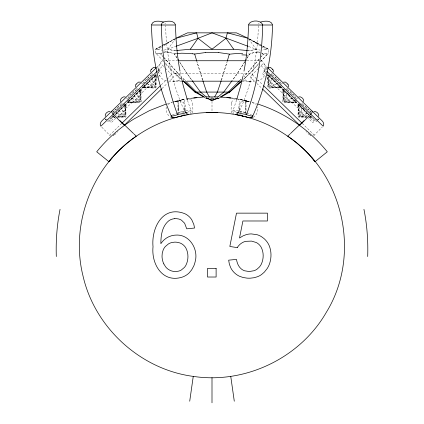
<?xml version="1.0" encoding="UTF-8"?>
<svg xmlns="http://www.w3.org/2000/svg" width="424" height="424" viewBox="0 0 424 424"><rect width="100%" height="100%" fill="white"/><g stroke="black" fill="none" stroke-linecap="round" stroke-linejoin="round"><path stroke-width="0.32" stroke-dasharray="2.12 1.59" d="M177.953 101.092L177.953 112.355M178.552 105.534L178.541 102.412A45.617 3.933 90 0 0 178.541 101.007L174.81 101.67M245.443 103.816L245.459 102.412A45.617 3.933 -90 0 1 245.459 101.007L249.19 101.67M245.459 103.467L245.448 106.122M163.362 61.003L155.571 52.91L155.582 49.221L175.202 38.616L162.127 46.836M178.536 106.392L178.541 106.053M178.552 106.122L178.541 105.327M245.448 102.444L245.501 101.018M178.536 106.901L178.536 107.442M178.546 107.071L178.552 106.509M178.531 108.162L178.546 107.749M178.531 107.802L178.546 107.41M178.541 108.088L178.536 109.005M125.313 114.257L125.552 104.76L125.949 104.203L125.016 116.648L117.612 117.141M140.466 99.481L140.704 89.983L141.097 89.427L140.169 101.871L127.698 102.497L128.265 102.115L140.169 101.871L139.242 91.409L138.844 91.001L127.354 102.21L127.836 102.703L132.738 102.497L139.978 102.873L141.171 101.712L140.975 94.467L141.303 89.57L140.821 89.077L141.097 89.427M155.613 84.705L155.852 75.207L156.249 74.65L155.317 87.1L142.899 87.837L142.506 87.434L142.75 84.927M281.494 87.434L268.032 74.301L267.549 74.794L267.873 79.691L267.682 86.936L268.874 88.097L276.109 87.72L281.011 87.927L281.494 87.434L281.25 84.933M286.232 102.11L295.735 102.115L296.132 101.707L285.156 91.001L284.758 91.409L283.831 101.871L295.735 102.115L296.302 102.497L283.831 101.871L282.781 89.48L283.179 89.077L282.697 89.57L283.025 94.467L282.829 101.712L284.022 102.873L291.262 102.497L296.164 102.703L296.646 102.21L295.592 99.969M300.012 104.686L298.326 103.848L297.844 104.346L298.173 109.238L297.982 116.483L299.169 117.649L306.409 117.273M258.364 25.652C257.834 54.558 251.914 83.401 240.058 109.816M281.382 87.487L281.101 87.837L268.683 87.1L269.611 76.633L270.003 76.225M306.388 117.141L298.984 116.648L299.906 106.18L300.303 105.777L307.633 112.927L309.017 114.899M123.988 104.686L125.16 104.352L125.552 104.76L125.016 116.648L115.874 115.625M139.141 89.909L140.307 89.575L140.704 89.983L140.068 99.868L137.058 93.54L136.661 93.132L135.521 93.434M155.454 74.799L155.852 75.207L155.317 87.1L144.876 85.913L144.478 85.505L155.968 74.301L156.451 74.794L156.127 79.691L156.318 86.936L155.126 88.097L147.891 87.72L142.989 87.927L142.506 87.434M117.591 117.273L124.831 117.649L126.018 116.483L125.827 109.238L126.156 104.346L125.674 103.848L116.367 112.927L114.984 114.899M264.921 71.64L264.974 69.573M185.595 110.516C187.074 103.785 181.292 98.903 175.207 101.447L175.711 101.32M296.132 101.707L296.233 100.398M158.74 68.545L158.968 69.202C158.428 66.133 159.689 62.37 162.551 60.738L163.24 60.738M265.212 71.926C265.276 76.612 261.46 80.343 256.896 80.751M239.814 107.023C240.159 104.421 240.853 100.663 237.959 99.269M166.176 106.89C165.567 110.706 167.247 115.323 170.702 117.273M231.493 103.403L231.594 102.868M184.021 101.924L184.186 107.023M243.026 75.87L243.779 72.313M231.621 102.746L232.262 100.827L233.221 99.513M184.021 101.924L184.705 100.318L186.046 99.269M272.192 78.355L269.738 86.019L277.338 83.374M288.479 93.434L287.339 93.132L286.942 93.54L284.886 100.795L292.486 98.151M303.626 108.21L302.487 107.908L302.089 108.316L300.033 115.572L307.236 113.335L307.633 112.927L307.305 111.798M116.695 111.798L116.367 112.927L116.764 113.335L123.013 116.499L117.077 116.733M113.081 115.323L112.206 116.987L112.689 117.48L115.137 117.374M137.768 102.11L128.265 102.115L127.868 101.707L128.408 99.969M143.381 85.77L142.618 87.487M113.515 111.448L113.982 112.424L115.445 109.562L117.528 108.968L118.174 106.901L121.068 105.512L120.103 105.02L113.515 111.448L113.012 112.652M128.663 96.672L129.129 97.647L130.592 94.785L132.675 94.192L133.322 92.13L136.221 90.736L135.256 90.243L128.663 96.672L127.91 98.479M143.81 81.896L144.282 82.876L145.745 80.014L147.822 79.415L148.469 77.353L151.368 75.96L150.403 75.467L143.81 81.896L142.809 84.302M236.571 100.08L232.871 110.977L233.253 113.012M221.45 80.141L227.169 61.512L221.397 80.141M190.747 113.012L191.129 110.977L187.62 100.674M308.863 117.374L311.311 117.48C312.716 116.52 309.515 118.058 308.895 117.263M268.546 74.799L268.148 75.207L271.795 78.763L268.784 85.092L268.148 75.207L267.634 74.703L268.683 87.1L279.125 85.913L279.522 85.505M284.859 89.909L283.693 89.575L283.296 89.983L286.942 93.54L283.932 99.868L283.296 89.983L282.903 89.427M300.303 105.777L298.841 104.352L298.448 104.76L302.089 108.316L299.079 114.644L298.448 104.76L297.934 104.256L298.984 116.648L308.126 115.625M280.19 81.896L279.718 82.876L278.255 80.014L276.178 79.415L275.531 77.353L272.632 75.96L273.597 75.467L280.19 81.896L281.191 84.307M295.337 96.672L294.871 97.647L293.408 94.785L291.325 94.192L290.679 92.13L287.779 90.736L288.744 90.243L295.337 96.672L296.09 98.479M310.485 111.448L310.018 112.424L308.555 109.562L306.473 108.968L305.826 106.901L302.932 105.512L303.897 105.02L310.485 111.448L310.988 112.652M113.118 116.892L113.452 115.985L112.72 116.483L113.118 116.892L114.385 116.886L113.118 116.892L112.604 117.39L115.105 117.263M128.265 102.115L140.704 89.983M142.846 87.72L155.852 75.207M138.844 91.001L140.869 89.188M155.587 52.926L156.567 53.949L158.247 53.551L160.707 53.959L162.901 56.434L160.707 53.954L162.185 52.841M258.608 23.802L259.032 23.119M244.765 61.777L237.599 73.235L232.654 80.041M246.816 58.501L249.545 54.14L252.121 53.122A25.096 8.528 -38.4 0 1 255.487 52.237M244.733 61.761L237.519 73.235L232.553 80.041M247.139 57.94L249.545 54.113L252.121 53.143M184.18 114.734L184.578 114.109M192.088 112.917L192.92 109.843L192.676 104.564A12.55 6.111 85.1 0 0 192.475 103.414M125.552 104.76L115.482 114.353M152.916 87.333L143.413 87.339L143.021 86.931L144.478 85.505M164.189 50.069L167.877 49.221L175.404 38.823M206.117 98.124L212 100.562L216.622 98.124L214.088 97.891L212 100.562L205.688 98.124L219.187 98.124L212 100.562L205.72 98.124M259.043 59.196L247.15 73.235L243.975 76.453M261.809 53.005L263.293 54.187L261.168 56.689L263.293 54.187L265.753 53.769L267.433 54.193L268.429 53.095L268.418 49.221L248.798 38.616L265.694 49.221A146.582 6.858 31.5 0 0 268.44 49.232L262.223 45.909L268.418 49.221M259.053 59.201L247.187 73.235L243.927 76.453M214.162 98.124L212 100.562L206.181 98.124M258.815 63.621L250.038 73.235L243.244 79.516L250.059 73.235L258.523 63.96M260.749 61.517L268.429 53.095M260.575 61.703L267.433 54.193A122.727 15.534 -46 0 0 263.415 54.055M258.317 68.545L250.139 76.93L256.297 82.94M258.778 68.068L263.272 63.462L267.062 67.162M267.2 67.294L263.913 70.66L309.117 114.75M267.279 68.343L262.292 73.458L265.456 76.543M270.957 74.656L267.332 78.371L266.537 77.597M271.413 74.189L272.319 73.262M271.795 78.763L272.5 79.283L272.733 79.044M272.5 79.283L273.342 79.701M281.154 87.72L274.365 81.27L273.798 80.544L274.026 80.311M268.683 87.1L274.763 80.867M276.178 79.415L276.893 78.684M279.708 85.908L277.439 88.234L282.485 93.153L286.11 89.432M281.52 84.047L282.426 83.12M271.084 87.333L280.587 87.339L280.98 86.931L280.619 85.77M283.025 89.49L283.131 89.188M283.158 89.676L283.693 89.575L285.156 91.001M286.56 88.966L287.467 88.033M286.942 93.54L287.652 94.059L287.88 93.821M287.652 94.059L288.495 94.478M295.735 102.115L289.518 96.047L288.945 95.32L289.173 95.087M283.831 101.871L289.91 95.644M291.325 94.192L292.041 93.46M294.669 100.281L294.272 100.689L285.84 101.723L292.088 98.559M296.217 99.29L292.592 103.011L297.632 107.929L301.257 104.203M296.668 98.824L297.579 97.896M301.708 103.742L302.614 102.809M302.089 108.316L302.8 108.835L303.028 108.597M302.8 108.835L303.642 109.249M308.518 114.353L304.665 110.823L304.093 110.097L304.321 109.858M298.984 116.648L305.063 110.42M306.473 108.968L307.193 108.231M310.214 111.713L311.444 110.447M311.449 117.273L310.686 116.526L310.914 116.293L311.677 117.035M310.882 116.892L309.562 116.838L310.882 116.892L311.28 116.483L310.919 115.323M316.405 118.98L312.779 122.7L308.11 118.142M317.417 120.379L316.182 121.64L309.578 115.196M317.825 119.96L319.468 118.275M313.659 135.669L322.198 127.158M115.508 116.34L110.839 121.089L109.615 119.886M314.338 135.214L302.021 123.151M240.249 80.131L241.171 79.209M240.302 80.131L241.219 79.209M314.385 119.886L313.161 121.089L308.492 116.34M159.143 71.577L158.788 71.926C158.751 76.569 162.498 80.375 167.083 80.751M156.938 67.162L160.728 63.462L165.222 68.068M157.712 70.787L162.917 65.709M114.422 115.196L107.818 121.64L106.583 120.379M114.883 114.75L160.087 70.66L156.801 67.294M159.011 71.709L158.788 69.329M112.689 117.48L113.786 116.409M115.18 115.052L126.156 104.346M127.836 102.703L141.303 89.57M142.989 87.927L156.339 74.905M115.89 118.142L111.215 122.7L107.595 118.98M157.463 77.597L156.663 78.376L153.043 74.656M158.544 76.543L161.714 73.453L156.721 68.343M117.66 117.204L125.827 109.238M132.738 102.497L140.975 94.467M147.891 87.72L156.127 79.691M101.802 127.158L109.641 135.192L121.98 123.151M161.263 84.837L166.468 79.76M166.939 79.299L171.672 74.682M114.48 134.768L117.983 131.429M162.01 88.489L167.226 83.401M167.703 82.94L173.861 76.93L165.683 68.545M317.38 120.416L318.445 119.398L317.417 119.139M246.333 76.659C242.152 79.081 246.869 82.145 249.821 81.148M114.597 134.678L115.164 134.18M167.782 104.558L171.72 102.497M182.59 115.148L183.481 114.586M161.581 47.175L158.306 49.221A146.534 6.742 -31.5 0 1 155.56 49.232L162.901 45.31L155.582 49.221A146.635 6.98 -31.5 0 0 158.311 49.221L162.143 50.223M113.871 135.171L113.431 135.404M253.298 117.273C256.748 115.317 258.428 110.701 257.819 106.885M160.707 53.959L162.196 52.83M163.468 45.008L175.393 38.791M163.478 45.018L169.679 41.716M113.25 135.484L113.955 135.124M265.694 49.221L261.857 50.223M216.759 98.124L212 100.562L207.532 98.124M276.941 83.782L270.687 86.952L280.587 87.339M307.236 113.335L300.987 116.499L306.923 116.733M180.815 78.626L175.117 73.241L180.831 78.62M156.822 53.816L157.108 53.71M150.403 75.467L152.836 74.529M135.256 90.243L137.689 89.3M120.103 105.02L122.541 104.076M218.567 98.124L212 100.562L207.654 98.124L214.088 97.891M218.641 98.124L212 100.562L209.891 98.124M175.504 50.488A26.405 10.224 -15.9 0 1 173.008 50.324L167.877 49.221L175.26 46.55M181.864 81.18L173.602 81.17L178.493 80.587L179.336 79.484L179.172 78.138L173.962 73.235L165.185 63.621M219.155 98.124L212 100.562L209.959 98.098M172.833 102.147L176.103 101.214L175.266 101.426M167.438 103.642L171.853 102.37M120.374 108.21L121.513 107.908L121.911 108.316L124.921 114.644L124.094 106.18L123.697 105.777M105.565 119.292L106.461 119.059M106.583 119.139L105.555 119.398L106.62 120.416M176.087 101.225L175.653 101.325L186.216 99.057M176.055 101.262L183.883 99.486M175.653 101.325L176.538 101.113M178.165 100.711L184.186 99.433M175.207 101.447L176.257 101.214M182.919 99.677L183.242 99.619L180.057 100.281M175.483 53.774L174.455 53.996L171.879 53.021M179.029 100.509L180.449 100.197M157.309 53.652L160.707 53.954M110.309 118.28L111.517 118.031M110.85 118.058L111.655 117.893M181.313 100.011L181.673 99.937M182.066 99.852L182.41 99.783M183.385 99.587L183.698 99.529M176.31 101.373L177.052 101.241M175.552 101.516L178.546 101.007L178.552 102.444M252.1 53.154A25.154 8.496 -38.2 0 1 255.449 52.274L257.426 52.041A32.606 11.104 -38.4 0 1 258.645 52.073M255.471 52.258L257.426 52.051M253.473 81.127L255.274 80.984M123.167 104.034L125.048 103.896M143.413 87.339L153.313 86.952L146.662 83.374M247.823 50.483L252.572 50.096L256.123 49.221L259.811 50.069M174.905 81.175L175.319 81.17M249.508 81.18L253.526 81.127M175.117 73.241L177.82 73.235L180.126 75.594M164.841 60.738L177.126 60.738M246.842 60.738L259.154 60.738M260.755 60.738L261.428 60.738C264.428 62.365 265.26 66.096 265.286 69.25M173.978 73.235L250.059 73.235M178.085 80.73L181.292 80.73M242.698 80.73L245.92 80.73M170.697 81.127L168.651 80.984M242.093 81.18L250.393 81.17L249.603 81.148M116.918 116.886L122.621 116.886M301.379 116.886L307.082 116.886M174.487 81.18L170.692 81.127M248.676 81.17L249.089 81.175M176.177 50.483L171.429 50.096L167.877 49.221M166.208 51.945L168.604 52.179M166.574 51.945L168.529 52.152M298.952 103.896L300.833 104.034M245.491 101.013L248.448 101.516M246.948 101.241L247.69 101.373M237.785 99.057L248.734 101.426M247.224 101.045L248.787 101.447C242.703 98.903 236.921 103.79 238.405 110.516M240.302 99.529L244.971 100.509L240.117 99.486M239.814 99.433L240.615 99.587M241.934 99.852L240.758 99.619M312.345 117.893L312.886 118.111M242.327 99.937L243.943 100.281M312.748 117.978L313.087 118.153M312.949 118.015L313.691 118.28M248.787 101.447L247.945 101.262M244.563 100.419L245.835 100.711M248.517 53.901L249.545 54.14M245.411 100.615L246.784 100.939M247.913 101.225L248.353 101.325L247.462 101.113M248.289 101.32L248.581 101.394M317.539 119.059L318.435 119.292M248.814 101.442L251.167 102.147M252.148 102.37L256.562 103.642M252.28 102.497L256.213 104.558M147.059 83.782L154.262 86.019L151.808 78.355M131.514 98.151L139.114 100.795L137.058 93.54M116.764 113.335L123.967 115.572L121.911 108.316M248.74 46.55L256.123 49.221L248.597 38.823L261.661 45.612M271.164 74.523L273.597 75.467M286.311 89.3L288.744 90.243M301.459 104.076L303.897 105.02M110.341 135.669L109.662 135.214M310.569 135.404L310.13 135.171M131.912 98.559L138.16 101.723L129.728 100.689L129.331 100.281M248.607 38.791L258.847 44.107M310.045 135.124L310.75 135.484M254.321 41.716L261.65 45.617M261.74 52.942L263.293 54.177M240.514 114.586L241.404 115.148M309.52 134.768L306.017 131.429M310.914 116.293L310.373 116.165L310.686 116.526M308.836 134.18L309.403 134.678M190.779 99.513L191.738 100.827L192.385 102.746M261.083 65.709L266.288 70.787M267.661 74.905L281.011 87.927M282.697 89.57L296.164 102.703M297.844 104.346L308.82 115.052M310.214 116.409L311.311 117.48M267.873 79.691L276.109 87.72M283.025 94.467L291.262 102.497M298.173 109.238L306.34 117.204M252.328 74.682L257.061 79.299M257.532 79.76L262.737 84.837M256.774 83.401L261.99 88.489M180.168 75.594L163.346 56.922L177.82 73.235M151.681 73.262L152.587 74.189M153.997 76.225L154.389 76.633L155.216 85.092L152.205 78.763M147.107 78.684L147.822 79.415M149.237 80.867L155.317 87.1M141.574 83.12L142.48 84.047M144.293 85.908L146.561 88.234L141.515 93.153L137.89 89.432M136.533 88.033L137.44 88.966M131.959 93.46L132.675 94.192M134.09 95.644L140.169 101.871M126.421 97.896L127.333 98.824M127.783 99.29L131.408 103.011L126.368 107.929L122.743 104.203M121.386 102.809L122.292 103.742M116.807 108.231L117.528 108.968M118.937 110.42L125.016 116.648M112.556 110.447L113.786 111.713M104.532 118.275L106.175 119.96M165.164 62.89L175.133 73.235M303.467 109.429L304.093 110.097M288.32 94.653L288.945 95.32M273.173 79.876L273.798 80.544M162.551 60.738L163.426 61.703M191.77 80.041L186.857 73.235L179.416 61.692L186.783 73.235L191.68 80.041M239.422 114.109L239.82 114.734M231.912 112.917L231.08 109.843L231.324 104.564A12.55 6.111 -85.1 0 1 231.525 103.414M164.968 23.119L165.392 23.802M183.942 109.816C172.086 83.401 166.166 54.558 165.636 25.652M202.661 80.147L196.858 61.48M202.608 80.141L196.874 61.464M180.221 72.313L180.974 75.87M192.406 102.868L192.507 103.403M127.767 100.398L127.868 101.707M298.448 104.76L298.687 114.257M283.296 89.983L283.534 99.481M268.148 75.207L268.387 84.705M245.464 109.005L245.459 108.258M245.454 107.749L245.47 108.162M245.448 106.509L245.464 107.442M245.459 106.053L245.464 106.562M178.541 103.467L178.541 103.811M246.047 101.092L246.047 112.355M212 97.541L212 111.342M185.845 110.807A7.139 0.981 -14.7 0 1 190.954 110.33A7.139 0.981 -14.7 0 1 187.662 112.185M177.863 113.399A7.139 0.981 -14.7 0 1 184.032 111.236M184.398 111.788A7.081 0.853 -18.6 0 1 182.49 112.837M172.404 115.01A7.081 0.853 -18.6 0 1 179.294 112.36A7.081 0.853 -18.6 0 1 184.519 111.332M241.51 112.837A7.081 0.853 18.6 0 1 239.602 111.788M239.481 111.332A7.081 0.853 18.6 0 1 244.706 112.36A7.081 0.853 18.6 0 1 251.596 115.01M236.338 112.185A7.139 0.981 14.7 0 1 233.046 110.33A7.139 0.981 14.7 0 1 238.156 110.807M239.968 111.236A7.139 0.981 14.7 0 1 246.137 113.399M310.755 116.34A12.662 9.879 -44.5 0 1 310.077 116.054M310.85 116.43A13.043 10.176 -44.5 0 1 310.098 116.139M113.924 116.054A12.662 9.879 44.5 0 1 113.245 116.34M113.902 116.139A13.043 10.176 44.5 0 1 113.15 116.43M176.029 53.636A25.806 14.564 17.5 0 0 174.423 53.986L171.916 53.048A25.329 8.469 37.7 0 0 168.545 52.173M168.577 52.147A25.281 8.517 38 0 1 171.884 53.011M163.749 52.173A35.945 11.973 37.6 0 1 166.123 51.866M163.786 52.247A35.658 11.835 37.3 0 1 166.611 51.982M246.689 55.125A26.15 12.996 -13.7 0 1 248.263 55.343M258.598 52.12A35.78 12.201 -38.5 0 1 260.288 52.406M257.511 51.956A34.969 11.978 -38.9 0 1 260.294 52.3M256.085 49.205A29.367 11.369 15.9 0 1 248.051 50.498M178.578 109.021A12.747 1.071 -90 0 1 178.493 113.653M178.409 108.353A13.881 1.002 -89.8 0 1 178.34 112.954M245.507 113.653A12.747 1.071 90 0 1 245.422 109.021M245.66 112.954A13.881 1.002 89.8 0 1 245.591 108.353M174.285 101.675L172.743 102.168L174.285 101.675M184.329 79.829L182.479 77.947L184.281 79.829M176.935 57.844L174.455 53.996L176.919 57.865"/><path stroke-width="0.64" d="M367.693 256.541C368.196 240.731 367.051 224.863 363.946 209.339M262.626 25.005C262.212 55.337 257.193 85.664 246.667 114.162M189.714 401.215L193.254 376.39C140.45 369.431 94.685 327.688 82.961 275.727C70.071 224.02 92.194 166.123 136.284 136.194L134.111 134.117M60.054 209.339C56.949 224.863 55.804 240.731 56.307 256.541M239.666 107.935C239.624 111.459 236.968 116.314 232.956 113.886M243.991 71.115C246.906 55.92 248.135 40.455 248.512 25.005L272.5 25.005C272.028 56.249 265.599 87.408 252.778 115.948M151.501 24.666C152.958 20.092 159.747 20.903 163.426 22.059C167.162 20.903 173.867 20.108 175.467 24.656M161.38 24.671L161.942 23.124L163.463 22.064M273.268 72.048L273.247 70.14L272.659 69.335M288.415 86.819L288.394 84.917L287.806 84.111M303.568 101.596C304.284 99.131 301.215 96.137 298.766 96.916M318.716 116.372C319.431 113.902 316.368 110.913 313.914 111.692M242.904 76.458L240.768 85.611L236.756 99.486M248.533 24.656C250.436 19.774 260.808 19.727 262.62 24.671M176.628 50.493L190.334 49.221L197.022 49.603A61.538 28.09 -4.7 0 0 212 49.226L225.971 38.303L227.37 32.844L248.22 38.303L236.417 32.844L187.583 32.844L175.78 38.303L196.63 32.844L198.029 38.303L212 49.221A61.538 28.09 4.7 0 0 226.978 49.608L233.666 49.221L246.673 50.488M227.333 60.876L229.32 54.076L218.493 52.555M221.185 80.772L217.39 92.077L214.692 96.836M177.985 116.833L177.698 116.971M245.422 60.669L246.111 59.577M136.194 84.111L135.606 84.917L135.585 86.819M151.342 69.335L150.753 70.14L150.732 72.048M190.334 49.221L198.029 38.303L212 32.844L248.125 46.327M232.172 80.56L223.771 92.077L217.576 97.319M252.524 116.42L251.236 117.549L249.545 117.83M112.445 157.452L108.894 161.645C126.182 140.27 150.239 124.497 176.76 117.225M298.931 124.582A3.079 1.24 -45.7 0 0 302.005 123.14L310.776 114.173M239.788 80.587L228.292 92.077L219.648 97.451M136.12 84.185L138.478 82.113L140.381 82.139M151.267 69.409L153.626 67.342L155.534 67.363M156.461 67.623L102.03 120.718C100.636 122.033 99.439 124.534 100.88 126.214L157.24 71.248M113.224 114.173L121.98 123.151L160.314 85.765M124.1 125.467L161.539 88.95M289.889 134.117L287.716 136.189C343.742 173.405 361.646 255.163 326.284 312.382C300.134 357.983 245.152 384.324 193.259 376.38M290.435 133.592L303.987 120.644M220.809 97.17L229.686 92.077L241.812 80.862L229.654 92.077M315.223 161.555L327.286 151.792A148.299 148.299 0 0 0 289.99 118.948C279.978 112.747 269.219 107.76 258.025 104.108M191.044 113.886C187.286 116.293 184.27 111.565 184.334 107.935M233.963 99.004L235.352 98.723L237.265 99.015M175.875 46.327L198.029 38.303M260.575 22.059C264.253 20.903 271.042 20.092 272.5 24.666M165.975 104.108L149.545 110.574L134.005 118.948A148.299 148.299 0 0 0 96.714 151.792L108.777 161.555M175.011 117.718L175.282 117.639M175.213 117.66L175.87 117.475M175.828 117.485L176.262 117.363M186.735 99.015L188.648 98.723L190.037 99.004M176.198 117.379L177.598 116.998M252.858 117.395L250.414 117.702M177.524 117.013L177.81 116.939M178.048 116.876L178.451 116.77M178.403 116.78L179.67 116.457M179.087 116.605L180.322 116.293M180.29 116.303L181.037 116.123M181.022 116.123L181.313 116.054M181.239 116.075L181.721 115.959M181.583 115.99L182.882 115.694M182.103 115.869L182.405 115.8M183.02 115.662L183.735 115.503M268.466 67.363L270.374 67.342L272.733 69.409M283.619 82.139L285.522 82.113L287.88 84.185M183.677 115.513L184.011 115.445M183.846 115.476L184.292 115.381M184.196 115.402L184.997 115.233M185.097 115.217L185.633 115.105M185.68 115.095L186.433 114.941M186.306 114.968L187.297 114.777M187.143 114.809L187.519 114.734M192.273 53.742L194.68 54.028L205.508 52.544M187.413 114.756L188.219 114.607M188.06 114.634L188.569 114.544L188.261 114.597M190.8 114.178C204.813 111.91 219.187 111.91 233.205 114.178M190.599 98.352L202.958 97.075M176.585 53.588L181.557 53.212L188.346 53.398A65.063 36.787 17.5 0 1 192.284 53.774M196.916 97.568L193.847 97.918M206.022 96.921L217.978 96.921M206.17 112.604L214.878 112.498L212.975 112.477M195.082 92.077L183.205 80.862L195.051 92.077L229.686 92.077M174.455 117.83L172.764 117.549L171.476 116.42M177.873 60.738L246.185 60.738M182.14 81.18L183.921 81.18M186.958 81.18L239.385 81.18M212 112.466L217.83 112.604M173.58 117.702L171.137 117.395M221.042 97.075L227.216 97.584M230.153 97.918L233.401 98.352M237.276 247.632L229.829 246.455L236.491 213.145L267.454 213.145L267.454 220.983L242.899 220.983L239.512 237.997L243.106 235.845L246.063 234.695A18.614 18.614 0 0 1 251.406 233.916L257.225 234.748A17.829 17.829 0 0 1 261.518 236.709L263.855 238.436A21.359 21.359 0 0 1 265.996 240.578L266.643 241.351A19.403 19.403 0 0 1 269.187 245.639C271.493 251.183 271.503 257.564 269.717 263.251A22.954 22.954 0 0 1 267.109 268.646L264.322 272.144L261.65 274.461A18.889 18.889 0 0 1 257.601 276.686L254.193 277.704L250.473 278.165A28.747 28.747 0 0 1 247.033 278.123L243.079 277.503L239.528 276.268A18.301 18.301 0 0 1 234.949 273.263A19.091 19.091 0 0 1 233.645 271.98A18.179 18.179 0 0 1 230.619 267.523L229.342 264.046L228.658 260.172L236.491 259.387C237.032 262.912 238.373 266.537 241.208 268.858A11.252 11.252 0 0 0 244.558 270.777L249.185 271.535L254.135 270.703A12.291 12.291 0 0 0 257.145 269.092L259.239 267.194A14.072 14.072 0 0 0 261.295 264.205C263.786 258.9 263.913 252.254 261.057 247.065A12.402 12.402 0 0 0 258.958 244.436A11.718 11.718 0 0 0 256.25 242.507L251.533 241.108L245.819 241.325A12.27 12.27 0 0 0 242.078 242.814A14.294 14.294 0 0 0 237.26 247.621M235.68 114.586L235.866 114.623M235.739 114.597L236.587 114.756M236.481 114.734L236.952 114.825M237.149 114.862L236.804 114.798M237.117 114.856L237.456 114.92M237.355 114.904L238.452 115.121M237.567 114.941L238.32 115.095M238.368 115.105L239.088 115.254M239.004 115.233L239.624 115.365M239.428 115.323L239.804 115.402M239.708 115.381L240.323 115.513M240.127 115.476L240.917 115.646M125.234 96.916C122.785 96.137 119.716 99.131 120.432 101.596M110.086 111.692C107.632 110.913 104.569 113.902 105.285 116.372M240.8 115.62L241.118 115.694M240.98 115.662L241.32 115.736M241.309 115.736L241.945 115.879M241.484 115.773L241.76 115.837M241.823 115.853L242.305 115.964M242.178 115.932L242.517 116.012M242.406 115.99L242.745 116.07M242.978 116.123L242.623 116.038M242.841 116.091L243.191 116.176M243.71 116.303L243.344 116.213M243.805 116.324L244.298 116.446M244.198 116.425L244.51 116.499M245.051 116.642L245.332 116.711M245.231 116.685L245.597 116.78M245.443 116.743L245.777 116.828M245.655 116.796L245.952 116.876M246.19 116.939L246.477 117.013M246.084 116.913L246.641 117.061M246.503 117.024L247.637 117.331M247.876 117.4L248.173 117.485M248.13 117.475L248.554 117.591M248.533 117.586L248.925 117.702M247.24 117.225C273.761 124.497 297.818 140.27 315.106 161.645L311.555 157.452M195.051 92.077L204.045 97.17M205.089 97.451L196.344 92.077L185.251 80.772M206.695 97.319L200.467 92.077L192.152 80.565M120.013 120.644L133.565 133.592M267.539 67.623L321.97 120.718C323.448 122.017 324.493 124.741 323.12 126.214L266.76 71.248M263.686 85.765L302.021 123.151M262.461 88.95L299.901 125.467M314.004 160.314L315.101 161.655M225.971 38.303L233.666 49.221M178.001 59.492L178.705 60.595M209.361 97.001L206.652 92.077L202.873 80.772M163.802 263.892L165.604 266.818A12.328 12.328 0 0 0 168.657 269.584A12.678 12.678 0 0 0 176.093 271.524L178.584 271.143A10.902 10.902 0 0 0 181.393 269.956L184.318 267.496A12.747 12.747 0 0 0 185.887 265.292C188.569 260.039 188.685 253.329 185.913 248.088A12.068 12.068 0 0 0 184.795 246.482A12.402 12.402 0 0 0 183.449 245.088L182.967 244.685A11.289 11.289 0 0 0 179.702 242.878L176.517 242.205A15.852 15.852 0 0 0 174.45 242.157L171.868 242.517A12.158 12.158 0 0 0 168.392 243.959L165.387 246.482A12.524 12.524 0 0 0 163.24 249.81L162.27 253.102L162.032 256.07A18.216 18.216 0 0 0 163.802 263.892M171.222 115.948C158.401 87.408 151.972 56.249 151.501 25.005L175.488 25.005C175.865 40.455 177.094 55.92 180.009 71.115M177.333 114.162C166.807 85.664 161.788 55.337 161.374 25.005M187.429 100.08L183.232 85.611L181.096 76.458M194.68 54.028L196.694 60.844M230.746 376.39L234.287 401.215M212 377.72L212 402.8M246.763 113.892A7.139 0.981 14.7 0 1 243.789 114.061A7.139 0.981 14.7 0 1 236.767 112.328M252.572 115.614A7.081 0.853 18.6 0 1 246.037 114.575M177.963 114.575A7.081 0.853 -18.6 0 1 171.429 115.614M187.233 112.328A7.139 0.981 -14.7 0 1 180.211 114.061A7.139 0.981 -14.7 0 1 177.237 113.892M125.069 124.582A3.079 1.24 45.7 0 1 121.995 123.14M113.203 114.194A3.265 1.177 45.7 0 1 111.957 111.141M229.283 54.245A64.48 36.443 -17.4 0 1 242.676 53.44M205.523 52.624A53.657 33.295 0 0 1 218.482 52.634M241.866 54.897A26.15 12.996 -13.7 0 1 246.296 55.083M247.605 50.509A29.367 11.369 15.9 0 1 246.699 50.514M174.799 218.657A11.925 11.925 0 0 0 168.853 220.745C162.063 226.162 160.86 235.537 160.86 243.668C163.214 239.989 166.855 237.154 171.058 235.914A18.72 18.72 0 0 1 175.462 235.124C189.422 233.82 198.856 249.418 195.082 261.952A24.311 24.311 0 0 1 193.726 266.076L191.674 269.865L189.062 272.982A18.121 18.121 0 0 1 185.892 275.414A18.677 18.677 0 0 1 182.278 277.111C162.705 283.38 151.204 264.269 153.022 246.742C151.204 227.858 162.795 205.068 184.679 213.638A16.271 16.271 0 0 1 188.717 216.24A16.218 16.218 0 0 1 191.828 219.902L193.832 224.476L194.563 228.038L186.724 228.822L184.631 223.247L181.541 220.236A10.197 10.197 0 0 0 178.552 218.964L176.326 218.646A13.223 13.223 0 0 0 174.799 218.662M312.043 111.141A3.265 1.177 -45.7 0 1 310.797 114.194M216.113 268.403L207.495 268.403L207.495 277.02L216.113 277.02L216.113 268.403M230.317 97.933L227.084 97.568L230.317 97.933"/></g></svg>
